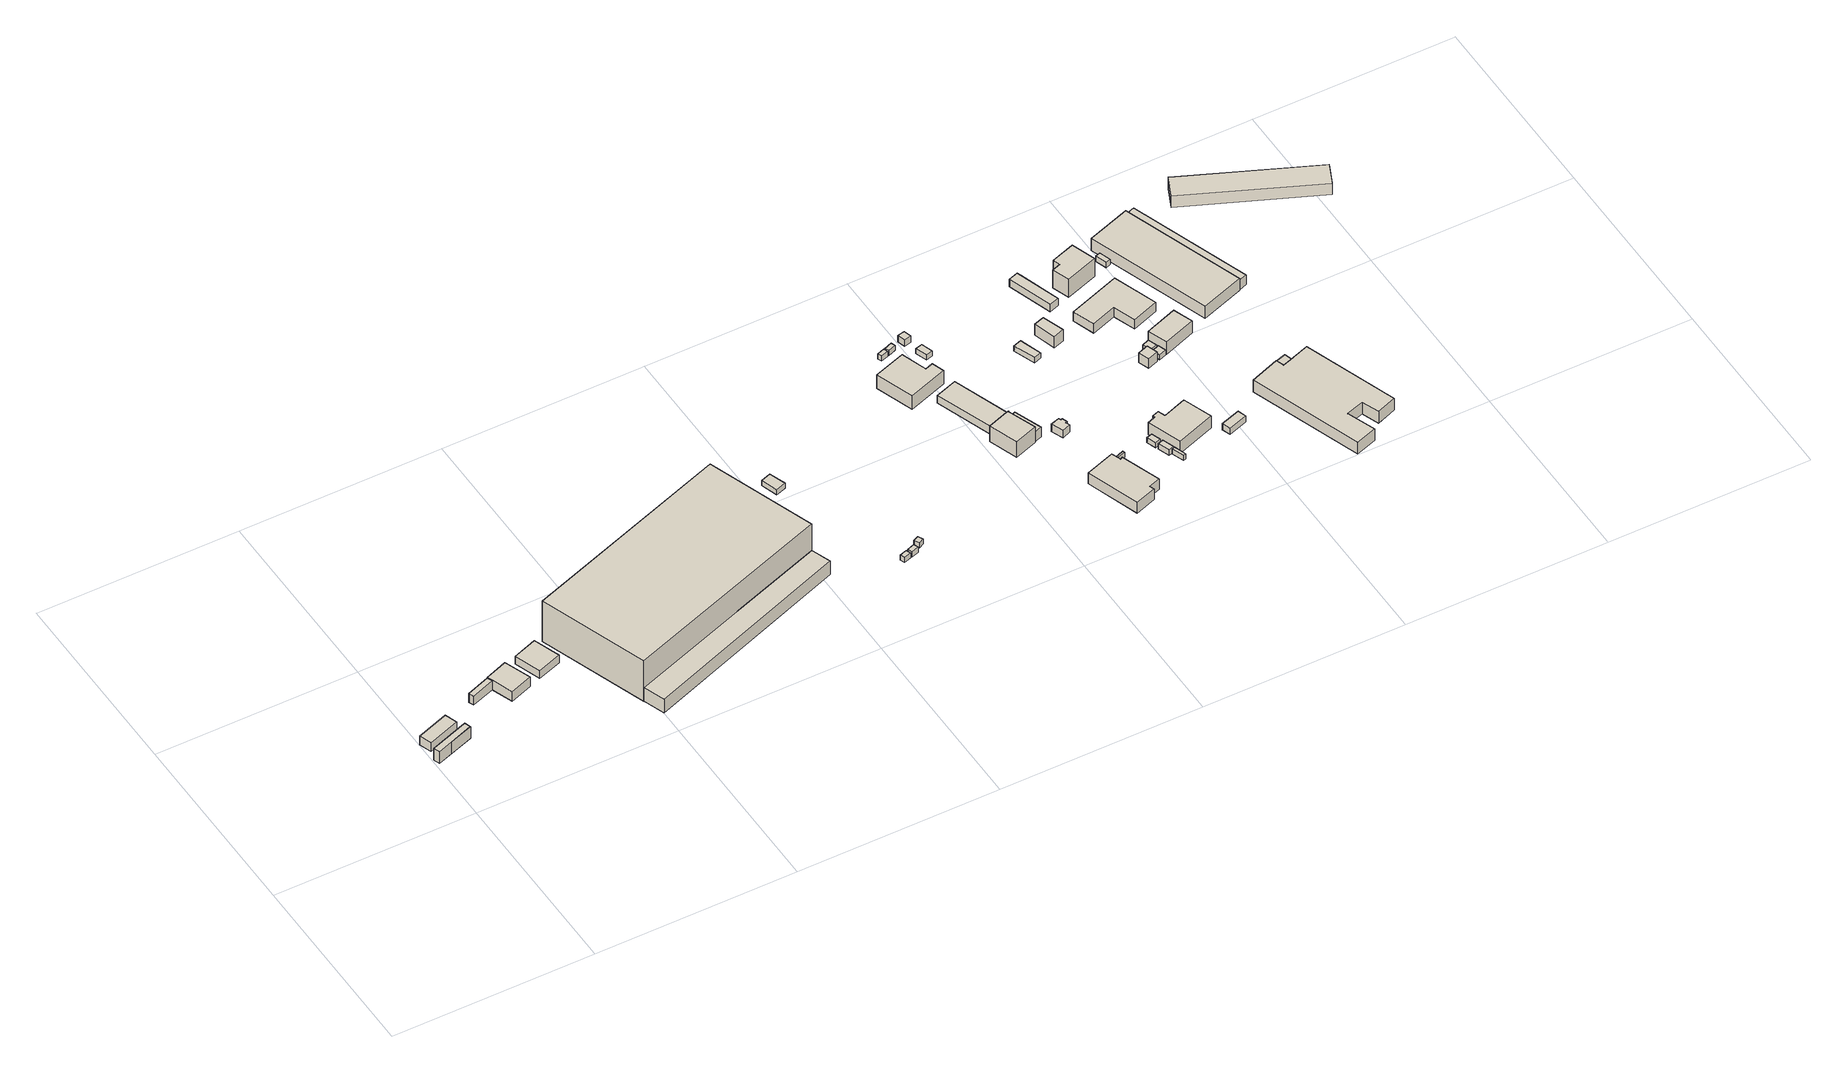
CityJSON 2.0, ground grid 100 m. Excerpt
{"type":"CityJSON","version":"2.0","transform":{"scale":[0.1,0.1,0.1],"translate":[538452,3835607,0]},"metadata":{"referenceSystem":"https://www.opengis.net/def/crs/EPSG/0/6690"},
"CityObjects":{
"building1":{"type":"Building","attributes":{"class":"3003","measuredHeight":6.9,"BuildingDetailAttribute.specifiedBuildingCoverageRate":0.6,"BuildingDetailAttribute.surveyYear":2017,"BuildingTsunamiRiskAttribute.description":"1","BuildingTsunamiRiskAttribute.rank":"2","BuildingTsunamiRiskAttribute.depth":2.78,"BuildingHighTideRiskAttribute.description":"1","BuildingHighTideRiskAttribute.rank":"4","BuildingHighTideRiskAttribute.depth":5.54,"BuildingIDAttribute.prefecture":"27","BuildingIDAttribute.city":"27104"},"geometry":[{"type":"Solid","lod":"1","boundaries":[[[[0,1,2,3,4]],[[3,5,6,4]],[[2,7,5,3]],[[1,8,7,2]],[[0,9,8,1]],[[4,6,9,0]],[[5,7,8,9,6]]]]}]},
"building2":{"type":"Building","attributes":{"class":"3001","measuredHeight":6.9,"BuildingDetailAttribute.specifiedBuildingCoverageRate":0.6,"BuildingDetailAttribute.surveyYear":2017,"BuildingTsunamiRiskAttribute.description":"1","BuildingTsunamiRiskAttribute.rank":"2","BuildingTsunamiRiskAttribute.depth":2.78,"BuildingHighTideRiskAttribute.description":"1","BuildingHighTideRiskAttribute.rank":"4","BuildingHighTideRiskAttribute.depth":5.54,"BuildingIDAttribute.prefecture":"27","BuildingIDAttribute.city":"27104"},"geometry":[{"type":"Solid","lod":"1","boundaries":[[[[10,11,12]],[[11,6,5,12]],[[10,13,6,11]],[[12,5,13,10]],[[6,13,5]]]]}]},
"building3":{"type":"Building","attributes":{"区名":"此花区","町丁目名称":"梅町２丁目","街区番号":3,"class":"3001","usage":"431","measuredHeight":5.1,"storeysAboveGround":1,"BuildingDetailAttribute.buildingRoofEdgeArea":107,"BuildingDetailAttribute.buildingStructureType":"610","BuildingDetailAttribute.buildingStructureOrgType":"2","BuildingDetailAttribute.detailedUsage":"1720","BuildingDetailAttribute.specifiedBuildingCoverageRate":0.6,"BuildingDetailAttribute.surveyYear":2017,"BuildingTsunamiRiskAttribute.description":"1","BuildingTsunamiRiskAttribute.rank":"2","BuildingTsunamiRiskAttribute.depth":2.64,"BuildingHighTideRiskAttribute.description":"1","BuildingHighTideRiskAttribute.rank":"4","BuildingHighTideRiskAttribute.depth":5.4,"BuildingIDAttribute.prefecture":"27","BuildingIDAttribute.city":"27104"},"geometry":[{"type":"Solid","lod":"1","boundaries":[[[[14,15,16,17]],[[16,18,19,17]],[[15,20,18,16]],[[14,21,20,15]],[[17,19,21,14]],[[18,20,21,19]]]]}]},
"building4":{"type":"Building","attributes":{"class":"3003","measuredHeight":5.3,"BuildingDetailAttribute.specifiedBuildingCoverageRate":0.6,"BuildingDetailAttribute.surveyYear":2017,"BuildingTsunamiRiskAttribute.description":"1","BuildingTsunamiRiskAttribute.rank":"2","BuildingTsunamiRiskAttribute.depth":2.65,"BuildingHighTideRiskAttribute.description":"1","BuildingHighTideRiskAttribute.rank":"4","BuildingHighTideRiskAttribute.depth":5.4,"BuildingIDAttribute.prefecture":"27","BuildingIDAttribute.city":"27104"},"geometry":[{"type":"Solid","lod":"1","boundaries":[[[[22,23,24,25]],[[24,26,27,25]],[[23,28,26,24]],[[22,29,28,23]],[[25,27,29,22]],[[26,28,29,27]]]]}]},
"building5":{"type":"Building","attributes":{"class":"3003","measuredHeight":5.7,"BuildingDetailAttribute.specifiedBuildingCoverageRate":0.6,"BuildingDetailAttribute.surveyYear":2017,"BuildingTsunamiRiskAttribute.description":"1","BuildingTsunamiRiskAttribute.rank":"2","BuildingTsunamiRiskAttribute.depth":2.68,"BuildingHighTideRiskAttribute.description":"1","BuildingHighTideRiskAttribute.rank":"4","BuildingHighTideRiskAttribute.depth":5.43,"BuildingIDAttribute.prefecture":"27","BuildingIDAttribute.city":"27104"},"geometry":[{"type":"Solid","lod":"1","boundaries":[[[[24,30,31,32,25]],[[32,33,34,25]],[[31,35,33,32]],[[30,36,35,31]],[[24,37,36,30]],[[25,34,37,24]],[[33,35,36,37,34]]]]}]},
"building6":{"type":"Building","attributes":{"class":"3003","measuredHeight":4.5,"BuildingDetailAttribute.specifiedBuildingCoverageRate":0.6,"BuildingDetailAttribute.surveyYear":2017,"BuildingTsunamiRiskAttribute.description":"1","BuildingTsunamiRiskAttribute.rank":"2","BuildingTsunamiRiskAttribute.depth":2.65,"BuildingHighTideRiskAttribute.description":"1","BuildingHighTideRiskAttribute.rank":"4","BuildingHighTideRiskAttribute.depth":5.4,"BuildingIDAttribute.prefecture":"27","BuildingIDAttribute.city":"27104"},"geometry":[{"type":"Solid","lod":"1","boundaries":[[[[38,39,40,41]],[[40,42,43,41]],[[39,44,42,40]],[[38,45,44,39]],[[41,43,45,38]],[[42,44,45,43]]]]}]},
"building7":{"type":"Building","attributes":{"区名":"此花区","町丁目名称":"梅町２丁目","街区番号":3,"class":"3002","usage":"431","measuredHeight":23.8,"storeysAboveGround":4,"BuildingDetailAttribute.buildingRoofEdgeArea":7464.6,"BuildingDetailAttribute.buildingStructureType":"610","BuildingDetailAttribute.buildingStructureOrgType":"2","BuildingDetailAttribute.detailedUsage":"1720","BuildingDetailAttribute.specifiedBuildingCoverageRate":0.6,"BuildingDetailAttribute.surveyYear":2017,"BuildingTsunamiRiskAttribute.description":"1","BuildingTsunamiRiskAttribute.rank":"2","BuildingTsunamiRiskAttribute.depth":2.59,"BuildingHighTideRiskAttribute.description":"1","BuildingHighTideRiskAttribute.rank":"4","BuildingHighTideRiskAttribute.depth":5.34,"BuildingIDAttribute.prefecture":"27","BuildingIDAttribute.city":"27104"},"geometry":[{"type":"Solid","lod":"1","boundaries":[[[[46,47,48,49]],[[48,50,51,49]],[[47,52,50,48]],[[46,53,52,47]],[[49,51,53,46]],[[50,52,53,51]]]]}]},
"building8":{"type":"Building","attributes":{"区名":"此花区","町丁目名称":"梅町２丁目","街区番号":3,"class":"3003","usage":"431","measuredHeight":8,"storeysAboveGround":4,"BuildingDetailAttribute.buildingRoofEdgeArea":7464.6,"BuildingDetailAttribute.buildingStructureType":"610","BuildingDetailAttribute.buildingStructureOrgType":"2","BuildingDetailAttribute.detailedUsage":"1720","BuildingDetailAttribute.specifiedBuildingCoverageRate":0.6,"BuildingDetailAttribute.surveyYear":2017,"BuildingTsunamiRiskAttribute.description":"1","BuildingTsunamiRiskAttribute.rank":"2","BuildingTsunamiRiskAttribute.depth":2.79,"BuildingHighTideRiskAttribute.description":"1","BuildingHighTideRiskAttribute.rank":"4","BuildingHighTideRiskAttribute.depth":5.54,"BuildingIDAttribute.prefecture":"27","BuildingIDAttribute.city":"27104"},"geometry":[{"type":"Solid","lod":"1","boundaries":[[[[54,55,56,57]],[[56,58,59,57]],[[55,60,58,56]],[[54,61,60,55]],[[57,59,61,54]],[[58,60,61,59]]]]}]},
"building9":{"type":"Building","attributes":{"class":"3001","measuredHeight":3.4,"BuildingDetailAttribute.specifiedBuildingCoverageRate":0.6,"BuildingDetailAttribute.surveyYear":2017,"BuildingTsunamiRiskAttribute.description":"1","BuildingTsunamiRiskAttribute.rank":"2","BuildingTsunamiRiskAttribute.depth":2.45,"BuildingHighTideRiskAttribute.description":"1","BuildingHighTideRiskAttribute.rank":"4","BuildingHighTideRiskAttribute.depth":5.19,"BuildingIDAttribute.prefecture":"27","BuildingIDAttribute.city":"27104"},"geometry":[{"type":"Solid","lod":"1","boundaries":[[[[62,63,64,65]],[[64,66,67,65]],[[63,68,66,64]],[[62,69,68,63]],[[65,67,69,62]],[[66,68,69,67]]]]}]},
"building10":{"type":"Building","attributes":{"class":"3001","BuildingDetailAttribute.specifiedBuildingCoverageRate":0.6,"BuildingDetailAttribute.surveyYear":2017,"BuildingTsunamiRiskAttribute.description":"1","BuildingTsunamiRiskAttribute.rank":"2","BuildingTsunamiRiskAttribute.depth":2.31,"BuildingHighTideRiskAttribute.description":"1","BuildingHighTideRiskAttribute.rank":"4","BuildingHighTideRiskAttribute.depth":5.04,"BuildingIDAttribute.prefecture":"27","BuildingIDAttribute.city":"27104"},"geometry":[{"type":"Solid","lod":"1","boundaries":[[[[70,71,72,73]],[[72,74,75,73]],[[71,76,74,72]],[[70,77,76,71]],[[73,75,77,70]],[[74,76,77,75]]]]}]},
"building11":{"type":"Building","attributes":{"class":"3001","measuredHeight":3,"BuildingDetailAttribute.specifiedBuildingCoverageRate":0.6,"BuildingDetailAttribute.surveyYear":2017,"BuildingTsunamiRiskAttribute.description":"1","BuildingTsunamiRiskAttribute.rank":"2","BuildingTsunamiRiskAttribute.depth":2.45,"BuildingHighTideRiskAttribute.description":"1","BuildingHighTideRiskAttribute.rank":"4","BuildingHighTideRiskAttribute.depth":5.19,"BuildingIDAttribute.prefecture":"27","BuildingIDAttribute.city":"27104"},"geometry":[{"type":"Solid","lod":"1","boundaries":[[[[78,79,80,81]],[[80,82,83,81]],[[79,84,82,80]],[[78,85,84,79]],[[81,83,85,78]],[[82,84,85,83]]]]}]},
"building12":{"type":"Building","attributes":{"計測周辺長":27.93,"1/2500図郭":55,"区名":"此花区","町丁目名称":"梅町２丁目","街区番号":1,"class":"3001","usage":"421","storeysAboveGround":1,"BuildingDetailAttribute.buildingRoofEdgeArea":46,"BuildingDetailAttribute.buildingStructureType":"610","BuildingDetailAttribute.buildingStructureOrgType":"2","BuildingDetailAttribute.detailedUsage":"1840","BuildingDetailAttribute.specifiedBuildingCoverageRate":0.6,"BuildingDetailAttribute.surveyYear":2017,"BuildingTsunamiRiskAttribute.description":"1","BuildingTsunamiRiskAttribute.rank":"2","BuildingTsunamiRiskAttribute.depth":2.26,"BuildingHighTideRiskAttribute.description":"1","BuildingHighTideRiskAttribute.rank":"3","BuildingHighTideRiskAttribute.depth":4.99,"BuildingIDAttribute.prefecture":"27","BuildingIDAttribute.city":"27104"},"geometry":[{"type":"Solid","lod":"1","boundaries":[[[[86,87,88,89]],[[88,90,91,89]],[[87,92,90,88]],[[86,93,92,87]],[[89,91,93,86]],[[90,92,93,91]]]]}]},
"building13":{"type":"Building","attributes":{"class":"3001","BuildingDetailAttribute.specifiedBuildingCoverageRate":0.6,"BuildingDetailAttribute.surveyYear":2017,"BuildingTsunamiRiskAttribute.description":"1","BuildingTsunamiRiskAttribute.rank":"2","BuildingTsunamiRiskAttribute.depth":2.43,"BuildingHighTideRiskAttribute.description":"1","BuildingHighTideRiskAttribute.rank":"4","BuildingHighTideRiskAttribute.depth":5.17,"BuildingIDAttribute.prefecture":"27","BuildingIDAttribute.city":"27104"},"geometry":[{"type":"Solid","lod":"1","boundaries":[[[[94,95,96,97]],[[96,98,99,97]],[[95,100,98,96]],[[94,101,100,95]],[[97,99,101,94]],[[98,100,101,99]]]]}]},
"building14":{"type":"Building","attributes":{"class":"3001","BuildingDetailAttribute.specifiedBuildingCoverageRate":0.6,"BuildingDetailAttribute.surveyYear":2017,"BuildingTsunamiRiskAttribute.description":"1","BuildingTsunamiRiskAttribute.rank":"2","BuildingTsunamiRiskAttribute.depth":2.47,"BuildingHighTideRiskAttribute.description":"1","BuildingHighTideRiskAttribute.rank":"4","BuildingHighTideRiskAttribute.depth":5.21,"BuildingIDAttribute.prefecture":"27","BuildingIDAttribute.city":"27104"},"geometry":[{"type":"Solid","lod":"1","boundaries":[[[[102,103,104,105]],[[104,106,107,105]],[[103,108,106,104]],[[102,109,108,103]],[[105,107,109,102]],[[106,108,109,107]]]]}]},
"building15":{"type":"Building","attributes":{"class":"3001","BuildingDetailAttribute.specifiedBuildingCoverageRate":0.6,"BuildingDetailAttribute.surveyYear":2017,"BuildingTsunamiRiskAttribute.description":"1","BuildingTsunamiRiskAttribute.rank":"2","BuildingTsunamiRiskAttribute.depth":2.3,"BuildingHighTideRiskAttribute.description":"1","BuildingHighTideRiskAttribute.rank":"4","BuildingHighTideRiskAttribute.depth":5.04,"BuildingIDAttribute.prefecture":"27","BuildingIDAttribute.city":"27104"},"geometry":[{"type":"Solid","lod":"1","boundaries":[[[[110,111,112,113]],[[112,114,115,113]],[[111,116,114,112]],[[110,117,116,111]],[[113,115,117,110]],[[114,116,117,115]]]]}]},
"building16":{"type":"Building","attributes":{"計測周辺長":80.89,"1/2500図郭":55,"区名":"此花区","町丁目名称":"梅町２丁目","街区番号":1,"class":"3001","usage":"421","measuredHeight":8,"storeysAboveGround":1,"BuildingDetailAttribute.buildingRoofEdgeArea":353.9,"BuildingDetailAttribute.buildingStructureType":"610","BuildingDetailAttribute.buildingStructureOrgType":"2","BuildingDetailAttribute.detailedUsage":"1840","BuildingDetailAttribute.specifiedBuildingCoverageRate":0.6,"BuildingDetailAttribute.surveyYear":2017,"BuildingTsunamiRiskAttribute.description":"1","BuildingTsunamiRiskAttribute.rank":"2","BuildingTsunamiRiskAttribute.depth":2.11,"BuildingHighTideRiskAttribute.description":"1","BuildingHighTideRiskAttribute.rank":"3","BuildingHighTideRiskAttribute.depth":4.82,"BuildingIDAttribute.prefecture":"27","BuildingIDAttribute.city":"27104"},"geometry":[{"type":"Solid","lod":"1","boundaries":[[[[118,119,120,121,122,123]],[[122,124,125,123]],[[121,126,124,122]],[[120,127,126,121]],[[119,128,127,120]],[[118,129,128,119]],[[123,125,129,118]],[[124,126,127,128,129,125]]]]}]},
"building17":{"type":"Building","attributes":{"class":"3001","BuildingDetailAttribute.specifiedBuildingCoverageRate":0.6,"BuildingDetailAttribute.surveyYear":2017,"BuildingTsunamiRiskAttribute.description":"1","BuildingTsunamiRiskAttribute.rank":"2","BuildingTsunamiRiskAttribute.depth":2.18,"BuildingHighTideRiskAttribute.description":"1","BuildingHighTideRiskAttribute.rank":"3","BuildingHighTideRiskAttribute.depth":4.89,"BuildingIDAttribute.prefecture":"27","BuildingIDAttribute.city":"27104"},"geometry":[{"type":"Solid","lod":"1","boundaries":[[[[130,131,132,133]],[[132,134,135,133]],[[131,136,134,132]],[[130,137,136,131]],[[133,135,137,130]],[[134,136,137,135]]]]}]},
"building18":{"type":"Building","attributes":{"計測周辺長":62.56,"1/2500図郭":55,"区名":"此花区","町丁目名称":"梅町２丁目","街区番号":1,"class":"3001","usage":"431","measuredHeight":9.3,"storeysAboveGround":2,"BuildingDetailAttribute.buildingRoofEdgeArea":241.97,"BuildingDetailAttribute.buildingStructureType":"610","BuildingDetailAttribute.buildingStructureOrgType":"2","BuildingDetailAttribute.detailedUsage":"1720","BuildingDetailAttribute.specifiedBuildingCoverageRate":0.6,"BuildingDetailAttribute.surveyYear":2017,"BuildingTsunamiRiskAttribute.description":"1","BuildingTsunamiRiskAttribute.rank":"2","BuildingTsunamiRiskAttribute.depth":2.05,"BuildingHighTideRiskAttribute.description":"1","BuildingHighTideRiskAttribute.rank":"3","BuildingHighTideRiskAttribute.depth":4.77,"BuildingIDAttribute.prefecture":"27","BuildingIDAttribute.city":"27104"},"geometry":[{"type":"Solid","lod":"1","boundaries":[[[[138,139,140,141,142,143,144]],[[143,145,146,144]],[[142,147,145,143]],[[141,148,147,142]],[[140,149,148,141]],[[139,150,149,140]],[[138,151,150,139]],[[144,146,151,138]],[[145,147,148,149,150,151,146]]]]}]},
"building19":{"type":"Building","attributes":{"計測周辺長":80.75,"1/2500図郭":55,"区名":"此花区","町丁目名称":"梅町２丁目","街区番号":1,"class":"3001","usage":"421","measuredHeight":4.5,"storeysAboveGround":2,"BuildingDetailAttribute.buildingRoofEdgeArea":328.46,"BuildingDetailAttribute.buildingStructureType":"610","BuildingDetailAttribute.buildingStructureOrgType":"2","BuildingDetailAttribute.detailedUsage":"1840","BuildingDetailAttribute.specifiedBuildingCoverageRate":0.6,"BuildingDetailAttribute.surveyYear":2017,"BuildingTsunamiRiskAttribute.description":"1","BuildingTsunamiRiskAttribute.rank":"2","BuildingTsunamiRiskAttribute.depth":2.21,"BuildingHighTideRiskAttribute.description":"1","BuildingHighTideRiskAttribute.rank":"3","BuildingHighTideRiskAttribute.depth":4.92,"BuildingIDAttribute.prefecture":"27","BuildingIDAttribute.city":"27104"},"geometry":[{"type":"Solid","lod":"1","boundaries":[[[[152,153,154,155]],[[154,156,157,155]],[[153,158,156,154]],[[152,159,158,153]],[[155,157,159,152]],[[156,158,159,157]]]]}]},
"building20":{"type":"Building","attributes":{"class":"3001","BuildingDetailAttribute.specifiedBuildingCoverageRate":0.6,"BuildingDetailAttribute.surveyYear":2017,"BuildingTsunamiRiskAttribute.description":"1","BuildingTsunamiRiskAttribute.rank":"2","BuildingTsunamiRiskAttribute.depth":2.18,"BuildingHighTideRiskAttribute.description":"1","BuildingHighTideRiskAttribute.rank":"3","BuildingHighTideRiskAttribute.depth":4.89,"BuildingIDAttribute.prefecture":"27","BuildingIDAttribute.city":"27104"},"geometry":[{"type":"Solid","lod":"1","boundaries":[[[[160,161,162,163]],[[162,164,165,163]],[[161,166,164,162]],[[160,167,166,161]],[[163,165,167,160]],[[164,166,167,165]]]]}]},
"building21":{"type":"Building","attributes":{"計測周辺長":62.56,"1/2500図郭":55,"区名":"此花区","町丁目名称":"梅町２丁目","街区番号":1,"class":"3003","usage":"431","measuredHeight":5.8,"storeysAboveGround":2,"BuildingDetailAttribute.buildingRoofEdgeArea":241.97,"BuildingDetailAttribute.buildingStructureType":"610","BuildingDetailAttribute.buildingStructureOrgType":"2","BuildingDetailAttribute.detailedUsage":"1720","BuildingDetailAttribute.specifiedBuildingCoverageRate":0.6,"BuildingDetailAttribute.surveyYear":2017,"BuildingTsunamiRiskAttribute.description":"1","BuildingTsunamiRiskAttribute.rank":"2","BuildingTsunamiRiskAttribute.depth":2.05,"BuildingHighTideRiskAttribute.description":"1","BuildingHighTideRiskAttribute.rank":"3","BuildingHighTideRiskAttribute.depth":4.77,"BuildingIDAttribute.prefecture":"27","BuildingIDAttribute.city":"27104"},"geometry":[{"type":"Solid","lod":"1","boundaries":[[[[144,143,142]],[[143,168,169,142]],[[144,170,168,143]],[[142,169,170,144]],[[168,170,169]]]]}]},
"building22":{"type":"Building","attributes":{"計測周辺長":62.56,"1/2500図郭":55,"区名":"此花区","町丁目名称":"梅町２丁目","街区番号":1,"class":"3003","usage":"431","measuredHeight":5.8,"storeysAboveGround":2,"BuildingDetailAttribute.buildingRoofEdgeArea":241.97,"BuildingDetailAttribute.buildingStructureType":"610","BuildingDetailAttribute.buildingStructureOrgType":"2","BuildingDetailAttribute.detailedUsage":"1720","BuildingDetailAttribute.specifiedBuildingCoverageRate":0.6,"BuildingDetailAttribute.surveyYear":2017,"BuildingTsunamiRiskAttribute.description":"1","BuildingTsunamiRiskAttribute.rank":"2","BuildingTsunamiRiskAttribute.depth":2.2,"BuildingHighTideRiskAttribute.description":"1","BuildingHighTideRiskAttribute.rank":"3","BuildingHighTideRiskAttribute.depth":4.92,"BuildingIDAttribute.prefecture":"27","BuildingIDAttribute.city":"27104"},"geometry":[{"type":"Solid","lod":"1","boundaries":[[[[171,172,144,142]],[[144,170,169,142]],[[172,173,170,144]],[[171,174,173,172]],[[142,169,174,171]],[[170,173,174,169]]]]}]},
"building23":{"type":"Building","attributes":{"計測周辺長":90.7,"1/2500図郭":55,"区名":"此花区","町丁目名称":"梅町２丁目","街区番号":2,"class":"3001","usage":"431","measuredHeight":6.4,"storeysAboveGround":2,"BuildingDetailAttribute.buildingRoofEdgeArea":463.59,"BuildingDetailAttribute.buildingStructureType":"610","BuildingDetailAttribute.buildingStructureOrgType":"2","BuildingDetailAttribute.detailedUsage":"1720","BuildingDetailAttribute.specifiedBuildingCoverageRate":0.6,"BuildingDetailAttribute.surveyYear":2017,"BuildingTsunamiRiskAttribute.description":"1","BuildingTsunamiRiskAttribute.rank":"2","BuildingTsunamiRiskAttribute.depth":2.54,"BuildingHighTideRiskAttribute.description":"1","BuildingHighTideRiskAttribute.rank":"4","BuildingHighTideRiskAttribute.depth":5.26,"BuildingIDAttribute.prefecture":"27","BuildingIDAttribute.city":"27104"},"geometry":[{"type":"Solid","lod":"1","boundaries":[[[[175,176,177,178,179,180,181,182]],[[181,183,184,182]],[[180,185,183,181]],[[179,186,185,180]],[[178,187,186,179]],[[177,188,187,178]],[[176,189,188,177]],[[175,190,189,176]],[[182,184,190,175]],[[183,185,186,187,188,189,190,184]]]]}]},
"building24":{"type":"Building","attributes":{"計測周辺長":19.14,"1/2500図郭":55,"区名":"此花区","町丁目名称":"梅町２丁目","街区番号":1,"class":"3003","usage":"421","storeysAboveGround":1,"BuildingDetailAttribute.buildingRoofEdgeArea":21.28,"BuildingDetailAttribute.buildingStructureType":"610","BuildingDetailAttribute.buildingStructureOrgType":"2","BuildingDetailAttribute.detailedUsage":"1840","BuildingDetailAttribute.specifiedBuildingCoverageRate":0.6,"BuildingDetailAttribute.surveyYear":2017,"BuildingTsunamiRiskAttribute.description":"1","BuildingTsunamiRiskAttribute.rank":"2","BuildingTsunamiRiskAttribute.depth":2.1,"BuildingHighTideRiskAttribute.description":"1","BuildingHighTideRiskAttribute.rank":"3","BuildingHighTideRiskAttribute.depth":4.81,"BuildingIDAttribute.prefecture":"27","BuildingIDAttribute.city":"27104"},"geometry":[{"type":"Solid","lod":"1","boundaries":[[[[191,192,193,194]],[[193,195,196,194]],[[192,197,195,193]],[[191,198,197,192]],[[194,196,198,191]],[[195,197,198,196]]]]}]},
"building25":{"type":"Building","attributes":{"計測周辺長":15.22,"1/2500図郭":55,"区名":"此花区","町丁目名称":"梅町２丁目","街区番号":1,"class":"3001","usage":"421","measuredHeight":3.8,"storeysAboveGround":1,"BuildingDetailAttribute.buildingRoofEdgeArea":14.44,"BuildingDetailAttribute.buildingStructureType":"610","BuildingDetailAttribute.buildingStructureOrgType":"2","BuildingDetailAttribute.detailedUsage":"1840","BuildingDetailAttribute.specifiedBuildingCoverageRate":0.6,"BuildingDetailAttribute.surveyYear":2017,"BuildingTsunamiRiskAttribute.description":"1","BuildingTsunamiRiskAttribute.rank":"2","BuildingTsunamiRiskAttribute.depth":2.42,"BuildingHighTideRiskAttribute.description":"1","BuildingHighTideRiskAttribute.rank":"4","BuildingHighTideRiskAttribute.depth":5.13,"BuildingIDAttribute.prefecture":"27","BuildingIDAttribute.city":"27104"},"geometry":[{"type":"Solid","lod":"1","boundaries":[[[[199,200,201,202]],[[201,203,204,202]],[[200,205,203,201]],[[199,206,205,200]],[[202,204,206,199]],[[203,205,206,204]]]]}]},
"building26":{"type":"Building","attributes":{"計測周辺長":23.42,"1/2500図郭":55,"区名":"此花区","町丁目名称":"梅町２丁目","街区番号":1,"class":"3001","usage":"431","measuredHeight":4.4,"storeysAboveGround":1,"BuildingDetailAttribute.buildingRoofEdgeArea":31.34,"BuildingDetailAttribute.buildingStructureType":"610","BuildingDetailAttribute.buildingStructureOrgType":"2","BuildingDetailAttribute.detailedUsage":"1730","BuildingDetailAttribute.specifiedBuildingCoverageRate":0.6,"BuildingDetailAttribute.surveyYear":2017,"BuildingTsunamiRiskAttribute.description":"1","BuildingTsunamiRiskAttribute.rank":"2","BuildingTsunamiRiskAttribute.depth":2.44,"BuildingHighTideRiskAttribute.description":"1","BuildingHighTideRiskAttribute.rank":"4","BuildingHighTideRiskAttribute.depth":5.16,"BuildingIDAttribute.prefecture":"27","BuildingIDAttribute.city":"27104"},"geometry":[{"type":"Solid","lod":"1","boundaries":[[[[207,208,209,210,211,212,213,214]],[[213,215,216,214]],[[212,217,215,213]],[[211,218,217,212]],[[210,219,218,211]],[[209,220,219,210]],[[208,221,220,209]],[[207,222,221,208]],[[214,216,222,207]],[[215,217,218,219,220,221,222,216]]]]}]},
"building27":{"type":"Building","attributes":{"class":"3001","BuildingDetailAttribute.specifiedBuildingCoverageRate":0.6,"BuildingDetailAttribute.surveyYear":2017,"BuildingTsunamiRiskAttribute.description":"1","BuildingTsunamiRiskAttribute.rank":"2","BuildingTsunamiRiskAttribute.depth":2.57,"BuildingHighTideRiskAttribute.description":"1","BuildingHighTideRiskAttribute.rank":"4","BuildingHighTideRiskAttribute.depth":5.29,"BuildingIDAttribute.prefecture":"27","BuildingIDAttribute.city":"27104"},"geometry":[{"type":"Solid","lod":"1","boundaries":[[[[223,224,225,226]],[[225,227,228,226]],[[224,229,227,225]],[[223,230,229,224]],[[226,228,230,223]],[[227,229,230,228]]]]}]},
"building28":{"type":"Building","attributes":{"計測周辺長":15.86,"1/2500図郭":55,"区名":"此花区","町丁目名称":"梅町２丁目","街区番号":2,"class":"3001","usage":"431","storeysAboveGround":1,"BuildingDetailAttribute.buildingRoofEdgeArea":14.86,"BuildingDetailAttribute.buildingStructureType":"610","BuildingDetailAttribute.buildingStructureOrgType":"2","BuildingDetailAttribute.detailedUsage":"1720","BuildingDetailAttribute.specifiedBuildingCoverageRate":0.6,"BuildingDetailAttribute.surveyYear":2017,"BuildingTsunamiRiskAttribute.description":"1","BuildingTsunamiRiskAttribute.rank":"2","BuildingTsunamiRiskAttribute.depth":2.46,"BuildingHighTideRiskAttribute.description":"1","BuildingHighTideRiskAttribute.rank":"4","BuildingHighTideRiskAttribute.depth":5.18,"BuildingIDAttribute.prefecture":"27","BuildingIDAttribute.city":"27104"},"geometry":[{"type":"Solid","lod":"1","boundaries":[[[[231,232,233,234]],[[233,235,236,234]],[[232,237,235,233]],[[231,238,237,232]],[[234,236,238,231]],[[235,237,238,236]]]]}]},
"building29":{"type":"Building","attributes":{"計測周辺長":18.19,"1/2500図郭":55,"区名":"此花区","町丁目名称":"梅町２丁目","街区番号":2,"class":"3001","usage":"431","measuredHeight":3.2,"storeysAboveGround":1,"BuildingDetailAttribute.buildingRoofEdgeArea":18.22,"BuildingDetailAttribute.buildingStructureType":"610","BuildingDetailAttribute.buildingStructureOrgType":"2","BuildingDetailAttribute.detailedUsage":"1710","BuildingDetailAttribute.specifiedBuildingCoverageRate":0.6,"BuildingDetailAttribute.surveyYear":2017,"BuildingTsunamiRiskAttribute.description":"1","BuildingTsunamiRiskAttribute.rank":"2","BuildingTsunamiRiskAttribute.depth":2.38,"BuildingHighTideRiskAttribute.description":"1","BuildingHighTideRiskAttribute.rank":"4","BuildingHighTideRiskAttribute.depth":5.1,"BuildingIDAttribute.prefecture":"27","BuildingIDAttribute.city":"27104"},"geometry":[{"type":"Solid","lod":"1","boundaries":[[[[239,240,241,242]],[[241,243,244,242]],[[240,245,243,241]],[[239,246,245,240]],[[242,244,246,239]],[[243,245,246,244]]]]}]},
"building30":{"type":"Building","attributes":{"計測周辺長":15.81,"1/2500図郭":55,"区名":"此花区","町丁目名称":"梅町２丁目","街区番号":2,"class":"3001","usage":"431","storeysAboveGround":1,"BuildingDetailAttribute.buildingRoofEdgeArea":9.72,"BuildingDetailAttribute.buildingStructureType":"610","BuildingDetailAttribute.buildingStructureOrgType":"2","BuildingDetailAttribute.detailedUsage":"1720","BuildingDetailAttribute.specifiedBuildingCoverageRate":0.6,"BuildingDetailAttribute.surveyYear":2017,"BuildingTsunamiRiskAttribute.description":"1","BuildingTsunamiRiskAttribute.rank":"2","BuildingTsunamiRiskAttribute.depth":2.38,"BuildingHighTideRiskAttribute.description":"1","BuildingHighTideRiskAttribute.rank":"4","BuildingHighTideRiskAttribute.depth":5.1,"BuildingIDAttribute.prefecture":"27","BuildingIDAttribute.city":"27104"},"geometry":[{"type":"Solid","lod":"1","boundaries":[[[[247,248,249,250]],[[249,251,252,250]],[[248,253,251,249]],[[247,254,253,248]],[[250,252,254,247]],[[251,253,254,252]]]]}]},
"building31":{"type":"Building","attributes":{"計測周辺長":30.83,"1/2500図郭":55,"区名":"此花区","町丁目名称":"梅町２丁目","街区番号":1,"class":"3003","usage":"431","measuredHeight":3.2,"storeysAboveGround":1,"BuildingDetailAttribute.buildingRoofEdgeArea":46.19,"BuildingDetailAttribute.buildingStructureType":"610","BuildingDetailAttribute.buildingStructureOrgType":"2","BuildingDetailAttribute.detailedUsage":"1730","BuildingDetailAttribute.specifiedBuildingCoverageRate":0.6,"BuildingDetailAttribute.surveyYear":2017,"BuildingTsunamiRiskAttribute.description":"1","BuildingTsunamiRiskAttribute.rank":"2","BuildingTsunamiRiskAttribute.depth":2.24,"BuildingHighTideRiskAttribute.description":"1","BuildingHighTideRiskAttribute.rank":"3","BuildingHighTideRiskAttribute.depth":4.95,"BuildingIDAttribute.prefecture":"27","BuildingIDAttribute.city":"27104"},"geometry":[{"type":"Solid","lod":"1","boundaries":[[[[255,256,257,258]],[[257,259,260,258]],[[256,261,259,257]],[[255,262,261,256]],[[258,260,262,255]],[[259,261,262,260]]]]}]},
"building32":{"type":"Building","attributes":{"class":"3001","measuredHeight":7,"BuildingDetailAttribute.specifiedBuildingCoverageRate":0.6,"BuildingDetailAttribute.surveyYear":2017,"BuildingTsunamiRiskAttribute.description":"1","BuildingTsunamiRiskAttribute.rank":"2","BuildingTsunamiRiskAttribute.depth":2.38,"BuildingHighTideRiskAttribute.description":"1","BuildingHighTideRiskAttribute.rank":"4","BuildingHighTideRiskAttribute.depth":5.1,"BuildingIDAttribute.prefecture":"27","BuildingIDAttribute.city":"27104"},"geometry":[{"type":"Solid","lod":"1","boundaries":[[[[263,264,265,266,267,268,269,270]],[[269,271,272,270]],[[268,273,271,269]],[[267,274,273,268]],[[266,275,274,267]],[[265,276,275,266]],[[264,277,276,265]],[[263,278,277,264]],[[270,272,278,263]],[[271,273,274,275,276,277,278,272]]]]}]},
"building33":{"type":"Building","attributes":{"計測周辺長":34.01,"1/2500図郭":55,"区名":"此花区","町丁目名称":"梅町２丁目","街区番号":1,"class":"3003","usage":"431","measuredHeight":6.7,"storeysAboveGround":1,"BuildingDetailAttribute.buildingRoofEdgeArea":63.94,"BuildingDetailAttribute.buildingStructureType":"610","BuildingDetailAttribute.buildingStructureOrgType":"2","BuildingDetailAttribute.detailedUsage":"1730","BuildingDetailAttribute.specifiedBuildingCoverageRate":0.6,"BuildingDetailAttribute.surveyYear":2017,"BuildingTsunamiRiskAttribute.description":"1","BuildingTsunamiRiskAttribute.rank":"2","BuildingTsunamiRiskAttribute.depth":2.21,"BuildingHighTideRiskAttribute.description":"1","BuildingHighTideRiskAttribute.rank":"3","BuildingHighTideRiskAttribute.depth":4.92,"BuildingIDAttribute.prefecture":"27","BuildingIDAttribute.city":"27104"},"geometry":[{"type":"Solid","lod":"1","boundaries":[[[[279,280,281,282]],[[281,283,284,282]],[[280,285,283,281]],[[279,286,285,280]],[[282,284,286,279]],[[283,285,286,284]]]]}]},
"building34":{"type":"Building","attributes":{"計測周辺長":56.79,"1/2500図郭":55,"区名":"此花区","町丁目名称":"梅町２丁目","街区番号":1,"class":"3003","usage":"431","measuredHeight":4.3,"storeysAboveGround":1,"BuildingDetailAttribute.buildingRoofEdgeArea":116.91,"BuildingDetailAttribute.buildingStructureType":"610","BuildingDetailAttribute.buildingStructureOrgType":"2","BuildingDetailAttribute.detailedUsage":"1730","BuildingDetailAttribute.specifiedBuildingCoverageRate":0.6,"BuildingDetailAttribute.surveyYear":2017,"BuildingTsunamiRiskAttribute.description":"1","BuildingTsunamiRiskAttribute.rank":"2","BuildingTsunamiRiskAttribute.depth":2.26,"BuildingHighTideRiskAttribute.description":"1","BuildingHighTideRiskAttribute.rank":"3","BuildingHighTideRiskAttribute.depth":4.96,"BuildingIDAttribute.prefecture":"27","BuildingIDAttribute.city":"27104"},"geometry":[{"type":"Solid","lod":"1","boundaries":[[[[287,288,289,290,291,292]],[[291,293,294,292]],[[290,295,293,291]],[[289,296,295,290]],[[288,297,296,289]],[[287,298,297,288]],[[292,294,298,287]],[[293,295,296,297,298,294]]]]}]},
"building35":{"type":"Building","attributes":{"class":"3001","measuredHeight":3.7,"BuildingDetailAttribute.specifiedBuildingCoverageRate":0.6,"BuildingDetailAttribute.surveyYear":2017,"BuildingTsunamiRiskAttribute.description":"1","BuildingTsunamiRiskAttribute.rank":"2","BuildingTsunamiRiskAttribute.depth":2.12,"BuildingHighTideRiskAttribute.description":"1","BuildingHighTideRiskAttribute.rank":"3","BuildingHighTideRiskAttribute.depth":4.85,"BuildingIDAttribute.prefecture":"27","BuildingIDAttribute.city":"27104"},"geometry":[{"type":"Solid","lod":"1","boundaries":[[[[299,300,301,302]],[[301,303,304,302]],[[300,305,303,301]],[[299,306,305,300]],[[302,304,306,299]],[[303,305,306,304]]]]}]},
"building36":{"type":"Building","attributes":{"計測周辺長":22.93,"1/2500図郭":55,"区名":"此花区","町丁目名称":"梅町２丁目","街区番号":1,"class":"3001","usage":"431","measuredHeight":5.5,"storeysAboveGround":1,"BuildingDetailAttribute.buildingRoofEdgeArea":32.86,"BuildingDetailAttribute.buildingStructureType":"610","BuildingDetailAttribute.buildingStructureOrgType":"2","BuildingDetailAttribute.detailedUsage":"1730","BuildingDetailAttribute.specifiedBuildingCoverageRate":0.6,"BuildingDetailAttribute.surveyYear":2017,"BuildingTsunamiRiskAttribute.description":"1","BuildingTsunamiRiskAttribute.rank":"2","BuildingTsunamiRiskAttribute.depth":2.42,"BuildingHighTideRiskAttribute.description":"1","BuildingHighTideRiskAttribute.rank":"4","BuildingHighTideRiskAttribute.depth":5.13,"BuildingIDAttribute.prefecture":"27","BuildingIDAttribute.city":"27104"},"geometry":[{"type":"Solid","lod":"1","boundaries":[[[[307,308,309,310]],[[309,311,312,310]],[[308,313,311,309]],[[307,314,313,308]],[[310,312,314,307]],[[311,313,314,312]]]]}]},
"building37":{"type":"Building","attributes":{"計測周辺長":16.86,"1/2500図郭":55,"区名":"此花区","町丁目名称":"梅町２丁目","街区番号":1,"class":"3001","usage":"431","storeysAboveGround":1,"BuildingDetailAttribute.buildingRoofEdgeArea":17.63,"BuildingDetailAttribute.buildingStructureType":"610","BuildingDetailAttribute.buildingStructureOrgType":"2","BuildingDetailAttribute.detailedUsage":"1730","BuildingDetailAttribute.specifiedBuildingCoverageRate":0.6,"BuildingDetailAttribute.surveyYear":2017,"BuildingTsunamiRiskAttribute.description":"1","BuildingTsunamiRiskAttribute.rank":"2","BuildingTsunamiRiskAttribute.depth":2.16,"BuildingHighTideRiskAttribute.description":"1","BuildingHighTideRiskAttribute.rank":"3","BuildingHighTideRiskAttribute.depth":4.88,"BuildingIDAttribute.prefecture":"27","BuildingIDAttribute.city":"27104"},"geometry":[{"type":"Solid","lod":"1","boundaries":[[[[315,316,317,318]],[[317,319,320,318]],[[316,321,319,317]],[[315,322,321,316]],[[318,320,322,315]],[[319,321,322,320]]]]}]},
"building38":{"type":"Building","attributes":{"class":"3001","BuildingDetailAttribute.specifiedBuildingCoverageRate":0.6,"BuildingDetailAttribute.surveyYear":2017,"BuildingTsunamiRiskAttribute.description":"1","BuildingTsunamiRiskAttribute.rank":"2","BuildingTsunamiRiskAttribute.depth":2.44,"BuildingHighTideRiskAttribute.description":"1","BuildingHighTideRiskAttribute.rank":"4","BuildingHighTideRiskAttribute.depth":5.16,"BuildingIDAttribute.prefecture":"27","BuildingIDAttribute.city":"27104"},"geometry":[{"type":"Solid","lod":"1","boundaries":[[[[323,324,325,326]],[[325,327,328,326]],[[324,329,327,325]],[[323,330,329,324]],[[326,328,330,323]],[[327,329,330,328]]]]}]},
"building39":{"type":"Building","attributes":{"計測周辺長":125.23,"1/2500図郭":55,"区名":"此花区","町丁目名称":"梅町２丁目","街区番号":1,"class":"3001","usage":"431","measuredHeight":5.6,"storeysAboveGround":1,"BuildingDetailAttribute.buildingRoofEdgeArea":660.75,"BuildingDetailAttribute.buildingStructureType":"610","BuildingDetailAttribute.buildingStructureOrgType":"2","BuildingDetailAttribute.detailedUsage":"1730","BuildingDetailAttribute.specifiedBuildingCoverageRate":0.6,"BuildingDetailAttribute.surveyYear":2017,"BuildingTsunamiRiskAttribute.description":"1","BuildingTsunamiRiskAttribute.rank":"2","BuildingTsunamiRiskAttribute.depth":2.24,"BuildingHighTideRiskAttribute.description":"1","BuildingHighTideRiskAttribute.rank":"3","BuildingHighTideRiskAttribute.depth":4.95,"BuildingIDAttribute.prefecture":"27","BuildingIDAttribute.city":"27104"},"geometry":[{"type":"Solid","lod":"1","boundaries":[[[[331,332,333,334,335,336]],[[335,337,338,336]],[[334,339,337,335]],[[333,340,339,334]],[[332,341,340,333]],[[331,342,341,332]],[[336,338,342,331]],[[337,339,340,341,342,338]]]]}]},
"building40":{"type":"Building","attributes":{"class":"3001","measuredHeight":10.5,"BuildingDetailAttribute.specifiedBuildingCoverageRate":0.6,"BuildingDetailAttribute.surveyYear":2017,"BuildingTsunamiRiskAttribute.description":"1","BuildingTsunamiRiskAttribute.rank":"2","BuildingTsunamiRiskAttribute.depth":2.04,"BuildingHighTideRiskAttribute.description":"1","BuildingHighTideRiskAttribute.rank":"3","BuildingHighTideRiskAttribute.depth":4.75,"BuildingIDAttribute.prefecture":"27","BuildingIDAttribute.city":"27104"},"geometry":[{"type":"Solid","lod":"1","boundaries":[[[[343,344,345,346,347,348]],[[347,349,350,348]],[[346,351,349,347]],[[345,352,351,346]],[[344,353,352,345]],[[343,354,353,344]],[[348,350,354,343]],[[349,351,352,353,354,350]]]]}]},
"building41":{"type":"Building","attributes":{"計測周辺長":54.56,"1/2500図郭":55,"区名":"此花区","町丁目名称":"梅町２丁目","街区番号":1,"class":"3001","usage":"431","measuredHeight":7.3,"storeysAboveGround":2,"BuildingDetailAttribute.buildingRoofEdgeArea":175.25,"BuildingDetailAttribute.buildingStructureType":"610","BuildingDetailAttribute.buildingStructureOrgType":"2","BuildingDetailAttribute.detailedUsage":"1730","BuildingDetailAttribute.specifiedBuildingCoverageRate":0.6,"BuildingDetailAttribute.surveyYear":2017,"BuildingTsunamiRiskAttribute.description":"1","BuildingTsunamiRiskAttribute.rank":"2","BuildingTsunamiRiskAttribute.depth":2.08,"BuildingHighTideRiskAttribute.description":"1","BuildingHighTideRiskAttribute.rank":"3","BuildingHighTideRiskAttribute.depth":4.8,"BuildingIDAttribute.prefecture":"27","BuildingIDAttribute.city":"27104"},"geometry":[{"type":"Solid","lod":"1","boundaries":[[[[355,356,357,358]],[[357,359,360,358]],[[356,361,359,357]],[[355,362,361,356]],[[358,360,362,355]],[[359,361,362,360]]]]}]},
"building42":{"type":"Building","attributes":{"class":"3001","measuredHeight":3.1,"BuildingDetailAttribute.specifiedBuildingCoverageRate":0.6,"BuildingDetailAttribute.surveyYear":2017,"BuildingTsunamiRiskAttribute.description":"1","BuildingTsunamiRiskAttribute.rank":"2","BuildingTsunamiRiskAttribute.depth":2.25,"BuildingHighTideRiskAttribute.description":"1","BuildingHighTideRiskAttribute.rank":"3","BuildingHighTideRiskAttribute.depth":4.95,"BuildingIDAttribute.prefecture":"27","BuildingIDAttribute.city":"27104"},"geometry":[{"type":"Solid","lod":"1","boundaries":[[[[363,364,365,366]],[[365,367,368,366]],[[364,369,367,365]],[[363,370,369,364]],[[366,368,370,363]],[[367,369,370,368]]]]}]},
"building43":{"type":"Building","attributes":{"計測周辺長":207.03,"1/2500図郭":55,"区名":"此花区","町丁目名称":"梅町２丁目","街区番号":2,"class":"3001","usage":"441","measuredHeight":6.9,"storeysAboveGround":1,"BuildingDetailAttribute.buildingRoofEdgeArea":1576.09,"BuildingDetailAttribute.buildingStructureType":"610","BuildingDetailAttribute.buildingStructureOrgType":"2","BuildingDetailAttribute.detailedUsage":"1520","BuildingDetailAttribute.specifiedBuildingCoverageRate":0.6,"BuildingDetailAttribute.surveyYear":2017,"BuildingTsunamiRiskAttribute.description":"1","BuildingTsunamiRiskAttribute.rank":"2","BuildingTsunamiRiskAttribute.depth":2.29,"BuildingHighTideRiskAttribute.description":"1","BuildingHighTideRiskAttribute.rank":"4","BuildingHighTideRiskAttribute.depth":5.14,"BuildingIDAttribute.prefecture":"27","BuildingIDAttribute.city":"27104"},"geometry":[{"type":"Solid","lod":"1","boundaries":[[[[371,372,373,374,375,376,377,378,379,380,381,382,383]],[[382,384,385,383]],[[381,386,384,382]],[[380,387,386,381]],[[379,388,387,380]],[[378,389,388,379]],[[377,390,389,378]],[[376,391,390,377]],[[375,392,391,376]],[[374,393,392,375]],[[373,394,393,374]],[[372,395,394,373]],[[371,396,395,372]],[[383,385,396,371]],[[384,386,387,388,389,390,391,392,393,394,395,396,385]]]]}]},
"building44":{"type":"Building","attributes":{"計測周辺長":207.03,"1/2500図郭":55,"区名":"此花区","町丁目名称":"梅町２丁目","街区番号":2,"class":"3003","usage":"441","measuredHeight":5.3,"storeysAboveGround":1,"BuildingDetailAttribute.buildingRoofEdgeArea":1576.09,"BuildingDetailAttribute.buildingStructureType":"610","BuildingDetailAttribute.buildingStructureOrgType":"2","BuildingDetailAttribute.detailedUsage":"1520","BuildingDetailAttribute.specifiedBuildingCoverageRate":0.6,"BuildingDetailAttribute.surveyYear":2017,"BuildingTsunamiRiskAttribute.description":"1","BuildingTsunamiRiskAttribute.rank":"2","BuildingTsunamiRiskAttribute.depth":2.2,"BuildingHighTideRiskAttribute.description":"1","BuildingHighTideRiskAttribute.rank":"3","BuildingHighTideRiskAttribute.depth":4.92,"BuildingIDAttribute.prefecture":"27","BuildingIDAttribute.city":"27104"},"geometry":[{"type":"Solid","lod":"1","boundaries":[[[[397,398,399,400,401]],[[400,402,403,401]],[[399,404,402,400]],[[398,405,404,399]],[[397,406,405,398]],[[401,403,406,397]],[[402,404,405,406,403]]]]}]},
"building45":{"type":"Building","attributes":{"class":"3001","measuredHeight":7.2,"BuildingDetailAttribute.specifiedBuildingCoverageRate":0.6,"BuildingDetailAttribute.surveyYear":2017,"BuildingTsunamiRiskAttribute.description":"1","BuildingTsunamiRiskAttribute.rank":"2","BuildingTsunamiRiskAttribute.depth":2.39,"BuildingHighTideRiskAttribute.description":"1","BuildingHighTideRiskAttribute.rank":"4","BuildingHighTideRiskAttribute.depth":5.1,"BuildingIDAttribute.prefecture":"27","BuildingIDAttribute.city":"27104"},"geometry":[{"type":"Solid","lod":"1","boundaries":[[[[407,408,409,410]],[[409,411,412,410]],[[408,413,411,409]],[[407,414,413,408]],[[410,412,414,407]],[[411,413,414,412]]]]}]},
"building46":{"type":"Building","attributes":{"class":"3003","measuredHeight":5.7,"BuildingDetailAttribute.specifiedBuildingCoverageRate":0.6,"BuildingDetailAttribute.surveyYear":2017,"BuildingTsunamiRiskAttribute.description":"1","BuildingTsunamiRiskAttribute.rank":"2","BuildingTsunamiRiskAttribute.depth":2.33,"BuildingHighTideRiskAttribute.description":"1","BuildingHighTideRiskAttribute.rank":"3","BuildingHighTideRiskAttribute.depth":4.95,"BuildingIDAttribute.prefecture":"27","BuildingIDAttribute.city":"27104"},"geometry":[{"type":"Solid","lod":"1","boundaries":[[[[415,416,417,418]],[[417,419,420,418]],[[416,421,419,417]],[[415,422,421,416]],[[418,420,422,415]],[[419,421,422,420]]]]}]},
"building47":{"type":"Building","attributes":{"計測周辺長":161.41,"1/2500図郭":55,"区名":"此花区","町丁目名称":"梅町２丁目","街区番号":1,"class":"3003","usage":"431","measuredHeight":6.8,"storeysAboveGround":1,"BuildingDetailAttribute.buildingRoofEdgeArea":805.35,"BuildingDetailAttribute.buildingStructureType":"610","BuildingDetailAttribute.buildingStructureOrgType":"2","BuildingDetailAttribute.detailedUsage":"1720","BuildingDetailAttribute.specifiedBuildingCoverageRate":0.6,"BuildingDetailAttribute.surveyYear":2017,"BuildingTsunamiRiskAttribute.description":"1","BuildingTsunamiRiskAttribute.rank":"2","BuildingTsunamiRiskAttribute.depth":2.19,"BuildingHighTideRiskAttribute.description":"1","BuildingHighTideRiskAttribute.rank":"3","BuildingHighTideRiskAttribute.depth":4.89,"BuildingIDAttribute.prefecture":"27","BuildingIDAttribute.city":"27104"},"geometry":[{"type":"Solid","lod":"1","boundaries":[[[[423,424,425,426]],[[425,427,428,426]],[[424,429,427,425]],[[423,430,429,424]],[[426,428,430,423]],[[427,429,430,428]]]]}]}
},
"vertices":[
[19,341,8],[8,372,8],[201,439,8],[211,409,8],[20,341,8],[211,409,77],[20,341,77],[201,439,77],[8,372,77],[19,341,77],
[211,407,9],[20,341,9],[211,409,9],[211,407,77],
[4,482,8],[163,538,8],[184,478,8],[25,422,8],[184,478,60],[25,422,60],[163,538,60],[4,482,60],
[325,575,9],[316,601,9],[431,643,9],[441,617,9],[431,643,62],[441,617,62],[316,601,62],[325,575,62],
[542,683,9],[590,553,9],[479,512,9],[479,512,66],[441,617,66],[590,553,66],[542,683,66],[431,643,66],
[604,704,10],[724,746,10],[770,615,10],[650,573,10],[770,615,55],[650,573,55],[724,746,55],[604,704,55],
[774,767,8],[1816,1132,8],[2004,596,8],[963,231,8],[2004,596,246],[963,231,246],[1816,1132,246],[774,767,246],
[2005,595,9],[2039,500,9],[1001,125,9],[963,231,9],[1001,125,90],[963,231,90],[2039,500,90],[2005,595,90],
[1931,863,11],[1955,872,11],[1975,815,11],[1951,807,11],[1975,815,45],[1951,807,45],[1955,872,45],[1931,863,45],
[1895,989,11],[1918,997,11],[1945,917,11],[1922,909,11],[1945,917,41],[1922,909,41],[1918,997,41],[1895,989,41],
[1958,801,11],[1979,808,11],[1987,783,11],[1965,776,11],[1987,783,41],[1965,776,41],[1979,808,41],[1958,801,41],
[2061,1115,12],[2111,1132,12],[2139,1050,12],[2088,1033,12],[2139,1050,42],[2088,1033,42],[2111,1132,42],[2061,1115,42],
[2341,424,10],[2377,437,10],[2386,414,10],[2350,401,10],[2386,414,40],[2350,401,40],[2377,437,40],[2341,424,40],
[2387,440,9],[2424,453,9],[2433,428,9],[2395,416,9],[2433,428,39],[2395,416,39],[2424,453,39],[2387,440,39],
[2437,473,10],[2463,486,10],[2476,459,10],[2450,446,10],[2476,459,40],[2450,446,40],[2463,486,40],[2437,473,40],
[2784,1381,13],[2940,1434,13],[2984,1307,13],[3023,1320,13],[3043,1260,13],[2849,1193,13],[3043,1260,93],[2849,1193,93],[3023,1320,93],[2984,1307,93],[2940,1434,93],[2784,1381,93],
[2878,1534,13],[2916,1547,13],[2923,1526,13],[2886,1514,13],[2923,1526,43],[2886,1514,43],[2916,1547,43],[2878,1534,43],
[3200,754,12],[3086,714,12],[3036,857,12],[3150,897,12],[3151,894,12],[3149,893,12],[3199,757,12],[3149,893,105],[3199,757,105],[3151,894,105],[3150,897,105],[3036,857,105],[3086,714,105],[3200,754,105],
[2961,1172,14],[3068,1209,14],[3164,935,14],[3058,897,14],[3164,935,59],[3058,897,59],[3068,1209,59],[2961,1172,59],
[2922,1548,12],[2961,1563,12],[2969,1543,12],[2931,1528,12],[2969,1543,42],[2931,1528,42],[2961,1563,42],[2922,1548,42],
[3149,893,70],[3151,894,70],[3199,757,70],
[3189,907,12],[3239,771,12],[3239,771,70],[3189,907,70],
[3268,425,10],[3414,475,10],[3431,428,10],[3443,434,10],[3511,241,10],[3453,222,10],[3462,199,10],[3358,162,10],[3462,199,74],[3358,162,74],[3453,222,74],[3511,241,74],[3443,434,74],[3431,428,74],[3414,475,74],[3268,425,74],
[3035,1480,13],[3070,1490,13],[3088,1433,13],[3055,1422,13],[3088,1433,43],[3055,1422,43],[3070,1490,43],[3035,1480,43],
[3006,1582,12],[3041,1590,12],[3052,1552,12],[3017,1542,12],[3052,1552,50],[3017,1542,50],[3041,1590,50],[3006,1582,50],
[3294,778,11],[3338,794,11],[3343,781,11],[3350,784,11],[3360,758,11],[3352,756,11],[3360,735,11],[3317,719,11],[3360,735,55],[3317,719,55],[3352,756,55],[3360,758,55],[3350,784,55],[3343,781,55],[3338,794,55],[3294,778,55],
[3434,480,9],[3481,496,9],[3484,486,9],[3437,470,9],[3484,486,39],[3437,470,39],[3481,496,39],[3434,480,39],
[3611,515,10],[3640,525,10],[3656,479,10],[3628,469,10],[3656,479,40],[3628,469,40],[3640,525,40],[3611,515,40],
[3633,456,11],[3661,466,11],[3681,409,11],[3653,399,11],[3681,409,43],[3653,399,43],[3661,466,43],[3633,456,43],
[3668,399,12],[3683,404,12],[3704,344,12],[3690,339,12],[3704,344,42],[3690,339,42],[3683,404,42],[3668,399,42],
[3404,1283,12],[3444,1296,12],[3480,1189,12],[3443,1176,12],[3480,1189,44],[3443,1176,44],[3444,1296,44],[3404,1283,44],
[3641,555,10],[3683,570,10],[3679,581,10],[3712,593,10],[3725,557,10],[3843,599,10],[3894,455,10],[3701,386,10],[3894,455,81],[3701,386,81],[3843,599,81],[3725,557,81],[3712,593,81],[3679,581,81],[3683,570,81],[3641,555,81],
[3529,1322,13],[3581,1338,13],[3617,1231,13],[3562,1212,13],[3617,1231,79],[3562,1212,79],[3581,1338,79],[3529,1322,79],
[3588,1633,11],[3587,1636,11],[3635,1652,11],[3641,1633,11],[3708,1429,11],[3660,1413,11],[3708,1429,54],[3660,1413,54],[3641,1633,54],[3635,1652,54],[3587,1636,54],[3588,1633,54],
[3929,421,10],[4025,453,10],[4039,411,10],[3943,379,10],[4039,411,47],[3943,379,47],[4025,453,47],[3929,421,47],
[3828,957,11],[3882,976,11],[3901,922,11],[3847,903,11],[3901,922,66],[3847,903,66],[3882,976,66],[3828,957,66],
[3881,1012,13],[3917,1025,13],[3932,982,13],[3896,969,13],[3932,982,43],[3896,969,43],[3917,1025,43],[3881,1012,43],
[3901,963,12],[3937,975,12],[3950,936,12],[3914,923,12],[3950,936,42],[3914,923,42],[3937,975,42],[3901,963,42],
[3877,1249,13],[3753,1205,13],[3715,1314,13],[3971,1404,13],[4048,1186,13],[3916,1139,13],[4048,1186,68],[3916,1139,68],[3971,1404,68],[3715,1314,68],[3753,1205,68],[3877,1249,68],
[3742,1534,13],[3786,1549,13],[3774,1585,13],[3891,1624,13],[3932,1504,13],[3771,1449,13],[3932,1504,118],[3771,1449,118],[3891,1624,118],[3774,1585,118],[3786,1549,118],[3742,1534,118],
[3921,1036,11],[4081,1093,11],[4117,996,11],[3957,939,11],[4117,996,83],[3957,939,83],[4081,1093,83],[3921,1036,83],
[3981,1581,14],[4007,1589,14],[4025,1532,14],[4000,1524,14],[4025,1532,45],[4000,1524,45],[4007,1589,45],[3981,1581,45],
[4460,619,10],[4622,156,10],[4523,120,10],[4492,204,10],[4405,176,10],[4456,37,10],[4352,1,10],[4159,556,10],[4306,610,10],[4318,570,10],[4342,578,10],[4376,589,10],[4376,590,10],[4376,589,79],[4376,590,79],[4342,578,79],[4318,570,79],[4306,610,79],[4159,556,79],[4352,1,79],[4456,37,79],[4405,176,79],[4492,204,79],[4523,120,79],[4622,156,79],[4460,619,79],
[4342,578,13],[4325,573,13],[4311,619,13],[4362,635,13],[4376,590,13],[4362,635,65],[4376,590,65],[4311,619,65],[4325,573,65],[4342,578,65],
[3999,1649,12],[4212,1722,12],[4421,1119,12],[4208,1045,12],[4421,1119,84],[4208,1045,84],[4212,1722,84],[3999,1649,84],
[4215,1720,10],[4258,1735,10],[4465,1137,10],[4422,1122,10],[4465,1137,67],[4422,1122,67],[4258,1735,67],[4215,1720,67],
[4427,1705,12],[4474,1811,12],[5105,1533,12],[5058,1426,12],[5105,1533,80],[5058,1426,80],[4474,1811,80],[4427,1705,80]
]}
